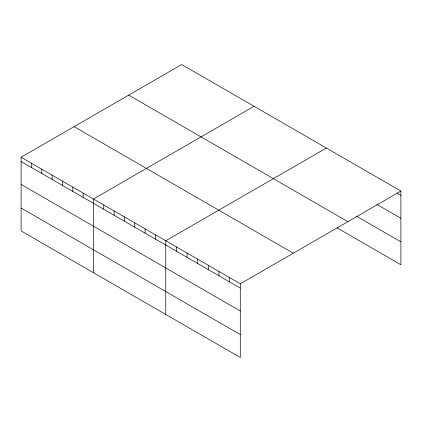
<?xml version="1.0" encoding="UTF-8"?>
<svg xmlns="http://www.w3.org/2000/svg" width="422" height="422" viewBox="0 0 422 422"><rect width="100%" height="100%" fill="white"/><g stroke="black" fill="none" stroke-linecap="round" stroke-linejoin="round"><path stroke-width="0.63" d="M21.1 157.258L240.282 283.8L240.282 357.476L21.1 230.929L21.1 157.258L181.718 64.524L400.9 191.071L400.9 264.742L337.025 227.864M254.049 106.286L93.431 199.015L93.431 272.691M326.38 148.043L165.762 240.777L165.762 314.448M240.282 283.8L400.9 191.071M396.975 193.081L400.9 195.344M376.804 204.338L400.9 218.248M356.637 216.286L400.9 241.843M128.715 95.129L347.897 221.671M74.103 126.658L293.285 253.2M21.1 161.536L240.282 288.078M21.1 184.435L240.282 310.977M21.1 208.03L240.282 334.572M229.637 277.655L229.637 281.933M218.992 271.51L218.992 275.788M208.347 265.364L208.347 269.637M197.696 259.213L197.696 263.492M187.052 253.068L187.052 257.346M176.407 246.923L176.407 251.201M155.428 234.811L155.428 239.089M145.094 228.845L145.094 233.123M134.76 222.879L134.76 227.157M124.427 216.913L124.427 221.191M114.098 210.947L114.098 215.225M103.765 204.981L103.765 209.259M83.097 193.049L83.097 197.327M72.763 187.083L72.763 191.361M62.43 181.122L62.43 185.395M52.101 175.156L52.101 179.429M41.767 169.19L41.767 173.463M31.434 163.224L31.434 167.497"/></g></svg>
